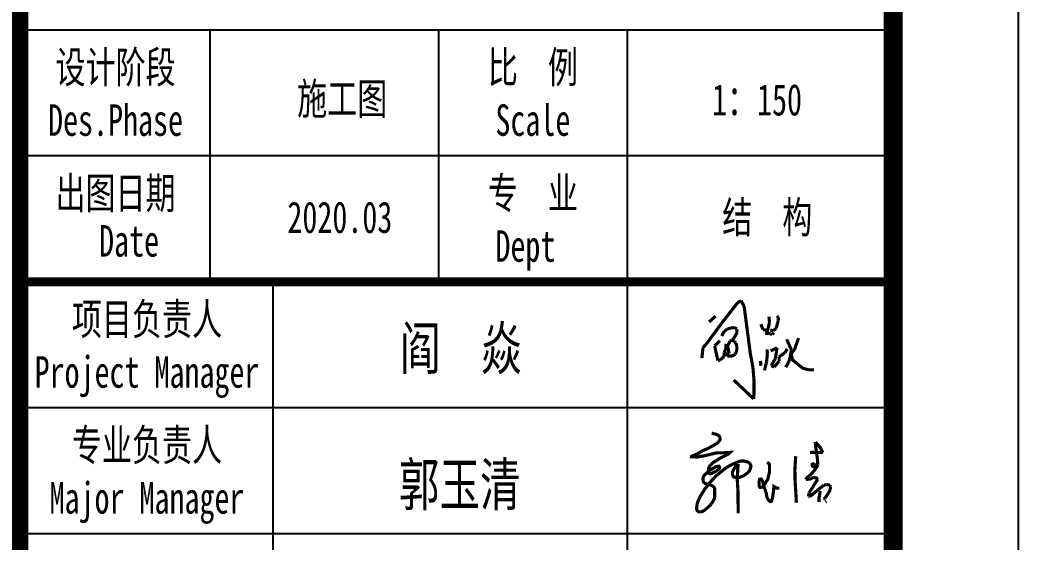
# Model space of a CAD drawing. Extents: x 177291 to 1288761, y 177638 to 322898.
# Drawn here: x 1096971 to 1105446, y 190175 to 194607 of the extents above; entities that cross this region are included whole.
import ezdxf
from ezdxf.enums import TextEntityAlignment as Align

# ---------------------------------------------------------------- set-up
doc = ezdxf.new("R2010")
doc.units = 0
doc.header["$LTSCALE"] = 1000
for name, color, linetype in [('AXIS', 3, 'Continuous'), ('PUB_TEXT', 7, 'Continuous'), ('PUB_TITLE', 4, 'Continuous'), ('填充', 251, 'Continuous')]:
    doc.layers.add(name, color=color, linetype=linetype)
doc.styles.add('_gyy_title_ST', font='', dxfattribs={"width": 0.8})
doc.styles.get('_gyy_title_ST').set_extended_font_data('SimSun')

# ---------------------------------------------------------------- blocks, each defined once
blk = doc.blocks.new('asdf')
at = {"color": 2, "lineweight": 25, "const_width": 25}
for points in [[(2531310.5, 1895198.5), (2531427.7, 1895348.4)], [(2531427.7, 1895348.4), (2531455, 1895364.7)], [(2531455, 1895364.7), (2531479.6, 1895318.4)], [(2531479.6, 1895318.4), (2531528.6, 1894945.1)], [(2531201.4, 1895195.8), (2531253.2, 1895242.1)], [(2531676.6, 1895237.9), (2531680.7, 1895194.2)], [(2531740, 1895244.1), (2531751.5, 1895232.7)], [(2531751.5, 1895232.7), (2531751.5, 1895204.6)], [(2531179.6, 1895021.4), (2531310.5, 1895198.5)], [(2531612.1, 1895177.6), (2531629.7, 1895134.9)], [(2531680.7, 1895194.2), (2531671.4, 1895149.5)], [(2531744.2, 1895183.8), (2531733.8, 1895144.3)], [(2531751.5, 1895204.6), (2531744.2, 1895183.8)], [(2531301.1, 1895084.2), (2531314, 1895108.9)], [(2531314, 1895108.9), (2531322.2, 1895120.7)], [(2531322.2, 1895120.7), (2531341.1, 1895136)], [(2531341.1, 1895136), (2531371.7, 1895147.7)], [(2531371.7, 1895147.7), (2531403.5, 1895151.3)], [(2531407, 1895081.9), (2531389.4, 1895056)], [(2531403.5, 1895151.3), (2531421.1, 1895139.5)], [(2531423.5, 1895113.6), (2531407, 1895081.9)], [(2531421.1, 1895139.5), (2531423.5, 1895113.6)], [(2531629.7, 1895134.9), (2531645.4, 1895131.8)], [(2531645.4, 1895131.8), (2531658.9, 1895132.9)], [(2531657.8, 1895105.8), (2531655.8, 1895092.3)], [(2531671.4, 1895149.5), (2531657.8, 1895105.8)], [(2531670.7, 1895106.5), (2531702.8, 1895096.4)], [(2531712, 1895126.6), (2531687, 1895131.8)], [(2531702.8, 1895096.4), (2531715.7, 1895110.2)], [(2531733.8, 1895144.3), (2531712, 1895126.6)], [(2531152.3, 1894991.5), (2531179.6, 1895021.4)], [(2531287.7, 1895046.3), (2531244.7, 1895005.6)], [(2531244.7, 1895005.6), (2531261.4, 1894931.6)], [(2531334, 1894984.3), (2531336.4, 1895021.9)], [(2531344.6, 1894996), (2531367, 1895041.9)], [(2531359.9, 1894945.4), (2531350.5, 1894996)], [(2531367, 1895041.9), (2531382.3, 1895053.6)], [(2531382.3, 1895053.6), (2531401.1, 1895041.9)], [(2531401.1, 1895041.9), (2531414.1, 1895026.6)], [(2531414.1, 1895026.6), (2531422.3, 1894999.5)], [(2531422.3, 1894999.5), (2531421.1, 1894971.3)], [(2531816.8, 1895058.3), (2531854.9, 1894973.9)], [(2531911.6, 1895067.1), (2531878.3, 1894973.5)], [(2531144.1, 1894909.7), (2531152.3, 1894991.5)], [(2531261.4, 1894931.6), (2531271, 1894888.6)], [(2531287.7, 1894893.3), (2531318.8, 1894919.6)], [(2531318.8, 1894919.6), (2531321.1, 1894951.3)], [(2531321.1, 1894951.3), (2531334, 1894984.3)], [(2531337.6, 1894938.4), (2531325.8, 1894956)], [(2531345.8, 1894925.4), (2531337.6, 1894938.4)], [(2531338.7, 1894936), (2531359.9, 1894945.4)], [(2531387, 1894925.4), (2531345.8, 1894925.4)], [(2531409.4, 1894939.6), (2531387, 1894925.4)], [(2531421.1, 1894971.3), (2531409.4, 1894939.6)], [(2531528.6, 1894945.1), (2531549.6, 1894832.7)], [(2531664.3, 1894947.9), (2531657.7, 1894880.2)], [(2531661, 1894977.6), (2531664.3, 1894947.9)], [(2531690, 1894965.4), (2531740.8, 1894990.7)], [(2531740.8, 1894990.7), (2531728.1, 1894906.3)], [(2531757.7, 1894919), (2531804.2, 1894952.7)], [(2531757.7, 1894885.2), (2531757.7, 1894919)], [(2531804.2, 1894952.7), (2531821.1, 1894982.3)], [(2531845, 1894919.5), (2531834.6, 1894880)], [(2531854.9, 1894973.9), (2531845, 1894919.5)], [(2531855.4, 1894948.6), (2531853.3, 1894942.3)], [(2531853.3, 1894942.3), (2531863.7, 1894888.3)], [(2531878.3, 1894973.5), (2531855.4, 1894948.6)], [(2531271, 1894888.6), (2531287.7, 1894893.3)], [(2531609.8, 1894886.8), (2531611.5, 1894847.2)], [(2531657.7, 1894880.2), (2531641.2, 1894810.9)], [(2531728.1, 1894906.3), (2531694.3, 1894847.2)], [(2531694.3, 1894847.2), (2531719.6, 1894838.7)], [(2531719.6, 1894838.7), (2531757.7, 1894885.2)], [(2531834.6, 1894880), (2531809.6, 1894836.3)], [(2531861.6, 1894896.6), (2531907.4, 1894859.2)], [(2531907.4, 1894859.2), (2531944.9, 1894828)], [(2531549.6, 1894832.7), (2531557.7, 1894732.1)], [(2531944.9, 1894828), (2531992.7, 1894815.5)], [(2531992.7, 1894815.5), (2532034.3, 1894815.5)], [(2531555, 1894584.6), (2531396.6, 1894734.8)], [(2531557.7, 1894732.1), (2531557.7, 1894626.2)], [(2531557.7, 1894626.2), (2531555, 1894584.6)]]:
    blk.add_lwpolyline(points, dxfattribs=at)
blk = doc.blocks.new('wfadf')
at = {"color": 2, "lineweight": 25, "const_width": 25}
for points in [[(2531221.4, 1893279.7), (2531268, 1893266.6), (2531279.6, 1893257.9), (2531285.4, 1893249.5), (2531289.3, 1893239.2), (2531287.4, 1893225.7), (2531279, 1893214.1), (2531266, 1893199.8), (2531239.6, 1893183.8), (2531191.9, 1893157.4), (2531155.2, 1893141.9), (2531121.8, 1893122.6), (2531088.9, 1893106.6), (2531062.5, 1893095.6), (2531061.2, 1893091.1), (2531108.9, 1893089.8), (2531135.9, 1893095), (2531162.3, 1893098.8), (2531182.3, 1893103.3), (2531204.2, 1893109.1), (2531229.3, 1893115.6), (2531260.8, 1893122.6), (2531305.9, 1893122.6), (2531348.4, 1893125.2), (2531367.7, 1893126.5), (2531353.6, 1893113), (2531288.5, 1893080.8), (2531257.6, 1893060.2), (2531236.4, 1893048), (2531212.6, 1893025.8), (2531202.9, 1893013.6), (2531197.1, 1892999.5), (2531197.1, 1892980.2), (2531197.1, 1892967.3), (2531201, 1892958.9), (2531209.3, 1892955.7), (2531223.5, 1892960.2), (2531255, 1892976.3), (2531264.7, 1892983.4), (2531278.2, 1892993.7), (2531283.4, 1893004.6), (2531283.4, 1893009.8), (2531280.2, 1893016.2), (2531267.9, 1893015.6), (2531256.3, 1893013.6), (2531230.6, 1892998.8), (2531206.1, 1892983.4), (2531187.4, 1892967.3), (2531163, 1892946.1), (2531155.2, 1892931.7), (2531152, 1892911.8), (2531155.9, 1892891.8), (2531168.8, 1892880.3), (2531193.9, 1892872.5), (2531217.7, 1892866.1), (2531238.9, 1892852), (2531246, 1892837.8), (2531245.4, 1892808.9), (2531246, 1892781.8), (2531242.5, 1892758.1), (2531229, 1892732.4), (2531209.6, 1892706.2), (2531187.9, 1892685.9), (2531165.3, 1892667.9), (2531149.5, 1892657.5), (2531130.1, 1892653.9), (2531115.6, 1892655.2), (2531106.6, 1892663.8), (2531102.5, 1892674.2), (2531102.5, 1892689.1), (2531104.3, 1892708), (2531111.1, 1892732.9), (2531128.7, 1892773.6), (2531149.5, 1892807), (2531168.5, 1892836.8), (2531190.2, 1892865), (2531212.3, 1892893), (2531254.8, 1892937.7), (2531298.3, 1892974.4), (2531333, 1893002.4), (2531365.6, 1893020.9), (2531413.5, 1893043.9), (2531436.5, 1893053.9), (2531455.5, 1893057.9), (2531478, 1893057.9), (2531506.1, 1893050.7), (2531525, 1893038.1), (2531531.4, 1893025.9), (2531533.6, 1893013.2), (2531528.2, 1892996.5), (2531521.9, 1892981.2), (2531501.5, 1892959.5), (2531479, 1892943.7), (2531442.4, 1892927.9), (2531413, 1892926.6), (2531394.9, 1892932.9), (2531386.8, 1892948.7), (2531386.3, 1892963.6), (2531389.5, 1892977.1), (2531397.6, 1892992.5), (2531412.1, 1893014.6), (2531422, 1893020.9), (2531430.6, 1893021.8), (2531424.5, 1892919.5), (2531430.3, 1892817.5), (2531431.8, 1892666.5), (2531431.8, 1892642)], [(2532045.2, 1893207.1), (2532043.9, 1893200.2)], [(2532043.9, 1893200.2), (2532056, 1893112.7)], [(2532059, 1893194.7), (2532045.2, 1893207.1)], [(2532075, 1893175), (2532059, 1893194.7)], [(2532091, 1893154.1), (2532075, 1893175)], [(2531888.9, 1893096.1), (2531882.6, 1892990), (2531884.1, 1892899), (2531890.5, 1892800.5), (2531894.5, 1892727.1)], [(2532003.3, 1893125.4), (2532035.3, 1893127.4)], [(2532035.3, 1893127.4), (2532056.3, 1893124.6)], [(2532056, 1893112.7), (2532062.1, 1893074.4)], [(2532056.3, 1893124.6), (2532090.5, 1893125.1)], [(2532090.5, 1893125.1), (2532104.8, 1893125.4)], [(2532104.8, 1893125.4), (2532091, 1893154.1)], [(2531661.5, 1893048.4), (2531678.7, 1893035.5), (2531681.6, 1893014.7), (2531680.1, 1892966.7), (2531666.5, 1892911.5), (2531643.6, 1892876.4), (2531630.7, 1892856.4), (2531617.8, 1892848.5), (2531605.6, 1892848.5), (2531599.1, 1892860), (2531597.7, 1892890.1), (2531603.4, 1892913.7), (2531615.6, 1892915.1), (2531626.4, 1892897.9), (2531636.4, 1892855.7), (2531655, 1892803.9), (2531659.3, 1892776), (2531663.8, 1892763.9), (2531672.2, 1892748.6), (2531680.4, 1892739.7), (2531685.8, 1892737), (2531691, 1892735.7), (2531697, 1892738.9), (2531704.2, 1892762.2), (2531712.8, 1892816.6), (2531714.8, 1892845.9), (2531715.2, 1892856.2), (2531740.5, 1892841.6), (2531758, 1892841.6)], [(2532019.5, 1893041), (2532019.1, 1893033.8), (2532019.7, 1893029.6), (2532020.9, 1893025.4), (2532021.9, 1893021.4), (2532024.4, 1893016.8), (2532027.7, 1893015.1), (2532030.1, 1893014.1), (2532052.3, 1893011), (2532057.1, 1893011.4)], [(2532019.3, 1893041), (2532060.4, 1893016.6)], [(2532060.4, 1893016.6), (2532032.6, 1892976.6)], [(2532064.3, 1893029.6), (2532056.8, 1893011.4)], [(2532062.1, 1893074.4), (2532064.3, 1893029.6)], [(2531998.7, 1892940), (2531974.8, 1892926.6)], [(2532032.6, 1892976.6), (2531998.7, 1892940)], [(2531974.8, 1892926.6), (2531969.8, 1892911.6)], [(2531969.8, 1892911.6), (2531985.8, 1892912.8)], [(2531985.8, 1892912.8), (2531998.7, 1892913.8)], [(2531998.7, 1892913.8), (2532006.3, 1892916.1)], [(2532006.3, 1892916.1), (2532020.7, 1892921.8)], [(2532020.7, 1892921.8), (2532025.9, 1892924.9)], [(2532055.1, 1892899.2), (2532021.2, 1892846.6)], [(2532025.9, 1892924.9), (2532030.1, 1892926.6)], [(2532030.1, 1892926.6), (2532038.8, 1892926.6)], [(2532038.8, 1892926.6), (2532055.5, 1892922.6)], [(2532063.9, 1892913.2), (2532055.1, 1892899.2)], [(2532055.5, 1892922.6), (2532063.4, 1892919.5)], [(2532063.4, 1892919.5), (2532063.9, 1892913.2)], [(2532063.4, 1892827), (2532100.4, 1892857.1)], [(2532100.4, 1892857.1), (2532114.6, 1892865.9)], [(2532114.6, 1892865.9), (2532131.8, 1892870.3)], [(2532131.8, 1892870.3), (2532147.6, 1892869.8)], [(2532147.6, 1892869.8), (2532160.3, 1892865.4)], [(2532160.3, 1892865.4), (2532165.7, 1892854.6)], [(2532165.7, 1892854.6), (2532164.3, 1892834)], [(2531992.2, 1892786.7), (2531991.7, 1892776)], [(2531991.7, 1892776), (2531999.1, 1892774.5)], [(2531996.1, 1892805.9), (2531992.2, 1892786.7)], [(2532021.2, 1892846.6), (2531996.1, 1892805.9)], [(2531999.1, 1892774.5), (2532017.3, 1892788.7)], [(2532017.3, 1892788.7), (2532063.4, 1892827)], [(2532085.1, 1892819.1), (2532073.8, 1892765.6), (2532073.8, 1892740.5), (2532073.8, 1892733.7)], [(2532129.4, 1892773.6), (2532118.5, 1892758.7)], [(2532150.5, 1892804.6), (2532129.4, 1892773.6)], [(2532164.3, 1892834), (2532150.5, 1892804.6)], [(2532118.5, 1892758.7), (2532108.2, 1892755.3)], [(2532133.3, 1892737.1), (2532125.4, 1892732.7)]]:
    blk.add_lwpolyline(points, dxfattribs=at)

msp = doc.modelspace()

# ---------------------------------------------------------------- linework, layer by layer
at = {"layer": 'AXIS', "const_width": 50}
msp.add_lwpolyline([(1077323.37, 179020.59), (1096961.34, 179020.59), (1096961.34, 197466.79), (1077323.37, 197466.79)], close=True, dxfattribs=at)
at = {"layer": 'PUB_TITLE'}
for p, q in [((1104464.08, 194521.4), (1096980.92, 194521.4)), ((1098584.46, 194521.4), (1098584.46, 192383.36)), ((1100524.99, 194521.4), (1100524.99, 192383.36)), ((1102128.53, 194521.4), (1102128.53, 184900.21)), ((1104464.08, 193452.38), (1096980.92, 193452.38)), ((1099118.97, 192383.36), (1099118.97, 184900.21)), ((1104464.08, 191314.34), (1096980.92, 191314.34)), ((1104464.08, 190245.32), (1096980.92, 190245.32))]:
    msp.add_line(p, q, dxfattribs=at)
msp.add_lwpolyline([(993975.61, 240960.27), (1105446.22, 240960.27), (1105446.22, 177959.98), (993975.61, 177959.98)], close=True, dxfattribs=at)
at = {"layer": 'PUB_TITLE', "const_width": 159.09}
for points in [[(996627.14, 179020.59), (996627.14, 239899.66), (1104385.61, 239899.66), (1104385.61, 179020.59)], [(1096961.34, 239899.66), (1104385.61, 239899.66), (1104385.61, 179020.59), (1096961.34, 179020.59)]]:
    msp.add_lwpolyline(points, close=True, dxfattribs=at)
at = {"layer": 'PUB_TITLE', "const_width": 74.83}
msp.add_lwpolyline([(1096980.92, 192383.36), (1104464.08, 192383.36)], dxfattribs=at)

# ---------------------------------------------------------------- block references
at = {"layer": '填充', "xscale": 1.0690215242784, "yscale": 1.0690215242784, "zscale": 1.0690215242784}
for name, p in [('asdf', (-1603085.59, -1833961.6)), ('wfadf', (-1603085.59, -1832856.76))]:
    msp.add_blockref(name, p, dxfattribs=at)

# ---------------------------------------------------------------- texts
at = {"layer": 'PUB_TEXT', "color": 3, "style": '_gyy_title_ST', "width": 0.7}
for s, p in [('阎  焱', (1100198.17, 191638.61)), ('郭玉清', (1100188.5, 190483.89))]:
    msp.add_text(s, height=360.946, dxfattribs=at).set_placement(p)
at = {"layer": 'PUB_TITLE', "style": '_gyy_title_ST', "width": 0.7}
for s, height, p in [('设计阶段', 267.255, (1097782.69, 194072.42)), ('比  例', 267.255, (1101326.76, 194072.42)), ('Des.Phase', 267.255, (1097782.69, 193623.44)), ('Scale', 267.255, (1101326.76, 193623.44)), ('出图日期', 267.255, (1097782.69, 193003.39)), ('专  业', 267.255, (1101326.76, 193003.39)), ('Date', 267.255, (1097897.67, 192598.21)), ('Dept ', 267.255, (1101326.76, 192554.41)), ('项目负责人', 267.255, (1098049.94, 191934.37)), ('Project Manager', 267.2551, (1098049.94, 191485.38)), ('专业负责人', 267.255, (1098049.94, 190865.35)), ('Major Manager', 267.2551, (1098049.94, 190416.36))]:
    msp.add_text(s, height=height, dxfattribs=at).set_placement(p, align=Align.CENTER)
at = {"layer": 'PUB_TITLE', "color": 7, "style": '_gyy_title_ST', "width": 0.7}
for s, p in [('施工图', (1099707.29, 193804.67)), ('1：150', (1103229.77, 193796.21)), ('2020.03', (1099687.52, 192798.52)), ('结  构', (1103317.18, 192798.52))]:
    msp.add_text(s, height=267.255, dxfattribs=at).set_placement(p, align=Align.CENTER)

doc.saveas('drawing.dxf')
